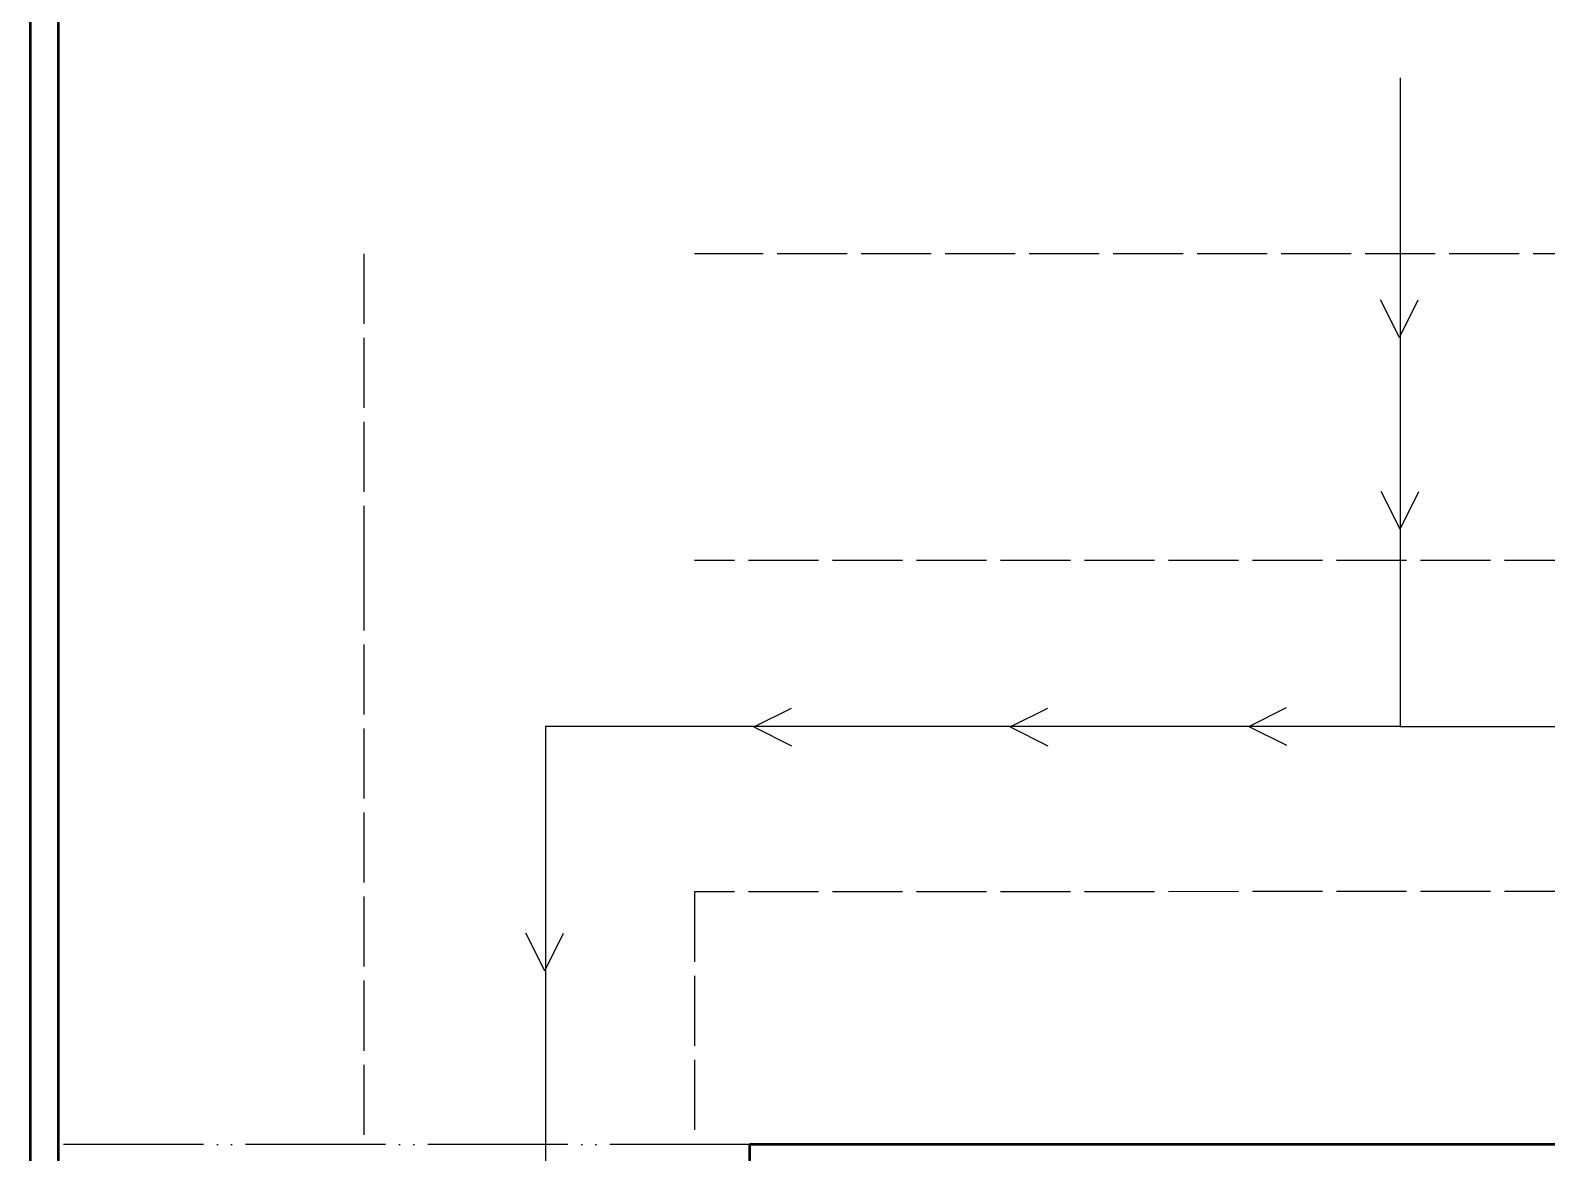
# Model space of a CAD drawing. Header units: millimetres. Extents: x 44692 to 659456, y -26273 to 96111.
# Drawn here: x 51867 to 57370, y -8114 to -4042 of the extents above; entities that cross this region are included whole.
import ezdxf

# ---------------------------------------------------------------- set-up
doc = ezdxf.new("R2010")
doc.units = ezdxf.units.MM
doc.header["$LTSCALE"] = 100
doc.linetypes.add('DASHEDX2', pattern=[3.048, 2.54, -0.508])
doc.linetypes.add('DIVIDEX2', pattern=[6.604, 5.08, -0.508, 0, -0.508, 0, -0.508])
doc.layers.add('Area circulacion', color=50, linetype='DASHEDX2')
doc.layers.add('Puertas', color=43, linetype='DIVIDEX2')
doc.layers.add('Flujo personas', color=7, linetype='Continuous', true_color=0x4991c1)
doc.layers.add('Paredes', color=7, linetype='Continuous', lineweight=50)

msp = doc.modelspace()

# ---------------------------------------------------------------- linework, layer by layer
at = {"layer": 'Area circulacion'}
for p, q in [((53077.905, -4852.474), (53077.905, -5965.563)), ((53077.905, -5965.563), (53077.905, -8084.072)), ((58079.848, -5965.563), (54277.906, -5965.563)), ((58079.848, -7165.563), (54277.905, -7167.662)), ((54277.905, -7167.662), (54277.905, -8084.072))]:
    msp.add_line(p, q, dxfattribs=at)
at = {"layer": 'Area circulacion', "linetype": 'DASHEDX2'}
msp.add_line((58184.399, -4852.442), (54277.907, -4852.474), dxfattribs=at)
at = {"layer": 'Flujo personas'}
for p, q in [((56838.584, -4213.616), (56838.584, -6567.031)), ((56835.517, -5156.013), (56767.155, -5019.288)), ((56835.517, -5156.013), (56903.879, -5019.288)), ((56837.846, -5851.553), (56769.484, -5714.829)), ((56837.846, -5851.553), (56906.209, -5714.829)), ((54493.042, -6568.844), (54629.766, -6500.482)), ((55423.17, -6568.844), (55559.894, -6500.482)), ((56289.001, -6567.029), (56425.726, -6498.667)), ((56838.584, -6567.031), (53737.192, -6567.031)), ((53737.192, -6567.031), (53737.192, -9270.283)), ((54493.042, -6568.844), (54629.766, -6637.206)), ((55423.17, -6568.844), (55559.894, -6637.206)), ((56289.001, -6567.029), (56425.726, -6635.391)), ((56838.584, -6567.031), (58004.556, -6567.031)), ((53734.076, -7453.589), (53665.714, -7316.864)), ((53734.076, -7453.589), (53802.438, -7316.864))]:
    msp.add_line(p, q, dxfattribs=at)
at = {"layer": 'Paredes'}
for p, q in [((51868.21, -13413.342), (51867.458, -1952.464)), ((51968.21, -2952.442), (51968.21, -13413.342)), ((54477.905, -8184.135), (54477.905, -8084.072)), ((64192.73, -8084.072), (54477.905, -8084.072))]:
    msp.add_line(p, q, dxfattribs=at)
at = {"layer": 'Puertas'}
msp.add_line((54477.905, -8084.072), (51968.21, -8084.072), dxfattribs=at)

doc.saveas('drawing.dxf')
